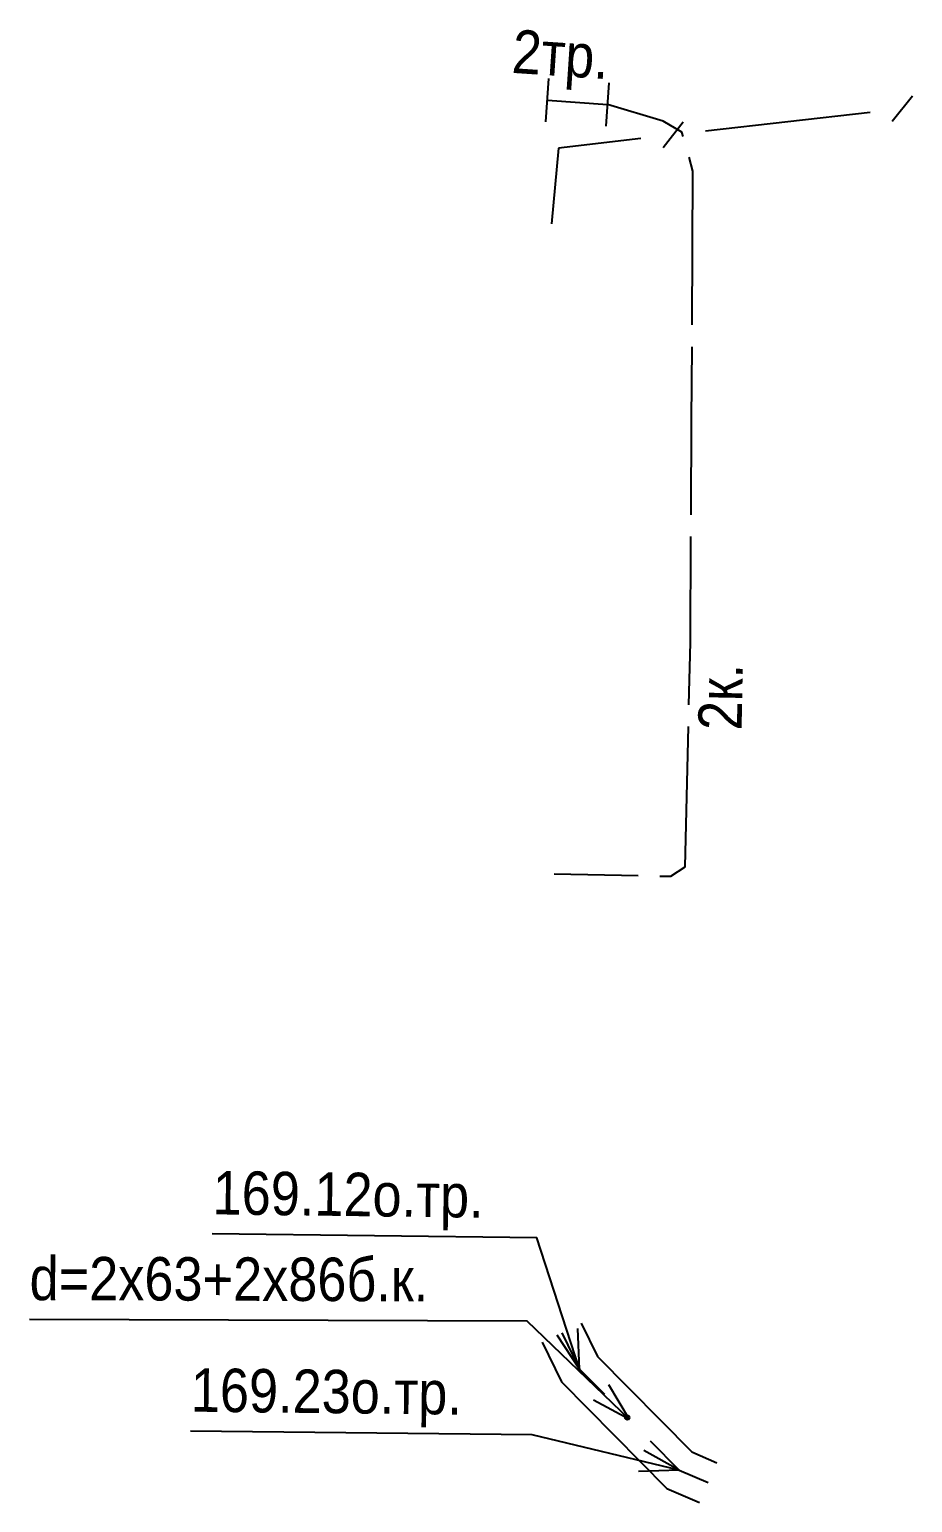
# Model space of a CAD drawing. Header units: metres. Extents: x -3947 to -3704, y 4976 to 6609.
# Drawn here: x -3931.31 to -3910.98, y 6344.07 to 6377.99 of the extents above; entities that cross this region are included whole.
import ezdxf
from ezdxf.enums import TextEntityAlignment as Align

# ---------------------------------------------------------------- set-up
doc = ezdxf.new("R2010")
doc.units = ezdxf.units.M
doc.header["$MEASUREMENT"] = 0
for name, color, linetype, lineweight in [('Кабель связи', 7, 'Continuous', 25), ('Кабель электрический', 7, 'Continuous', 25), ('Теплосеть', 7, 'Continuous', 25)]:
    doc.layers.add(name, color=color, linetype=linetype, lineweight=lineweight)
doc.styles.add('Style-RUSSIAN_1251', font='RUSSIAN_1251.shx')

msp = doc.modelspace()

# ---------------------------------------------------------------- linework, layer by layer
at = {"layer": 'Кабель связи', "linetype": 'Continuous'}
for p, q in [((-3910.981, 6376.46), (-3911.447, 6375.873)), ((-3911.959, 6376.082), (-3915.746, 6375.648)), ((-3916.258, 6375.856), (-3916.724, 6375.27)), ((-3919.13, 6375.261), (-3919.296, 6373.519)), ((-3917.236, 6375.478), (-3919.13, 6375.261))]:
    msp.add_line(p, q, dxfattribs=at)
at = {"layer": 'Кабель электрический', "linetype": 'Continuous'}
for p, q in [((-3919.421, 6375.862), (-3919.355, 6376.86)), ((-3918.034, 6375.769), (-3917.968, 6376.767)), ((-3919.234, 6358.549), (-3917.297, 6358.506))]:
    msp.add_line(p, q, dxfattribs=at)
at = {"layer": 'Кабель электрический', "linetype": 'Continuous', "flags": 128}
for points in [[(-3919.388, 6376.361), (-3918.001, 6376.268)], [(-3916.264, 6375.53), (-3916.292, 6375.627), (-3916.719, 6375.884), (-3918.001, 6376.268)], [(-3916.055, 6371.187), (-3916.036, 6374.73), (-3916.127, 6375.049)], [(-3916.079, 6366.812), (-3916.067, 6369.003), (-3916.058, 6370.687)], [(-3916.129, 6362.437), (-3916.096, 6363.873), (-3916.082, 6366.312)], [(-3916.797, 6358.495), (-3916.548, 6358.489), (-3916.217, 6358.71), (-3916.141, 6361.937)]]:
    msp.add_lwpolyline(points, dxfattribs=at)
at = {"layer": 'Теплосеть', "linetype": 'Continuous'}
for p, q in [((-3918.647, 6347.139), (-3919.163, 6347.917)), ((-3918.647, 6347.139), (-3918.688, 6348.072)), ((-3917.5, 6345.976), (-3917.975, 6346.78)), ((-3917.5, 6345.976), (-3918.322, 6346.42)), ((-3916.353, 6344.813), (-3917.17, 6345.265)), ((-3916.353, 6344.813), (-3917.286, 6344.779))]:
    msp.add_line(p, q, dxfattribs=at)
at = {"layer": 'Теплосеть', "linetype": 'Continuous', "flags": 128}
for points in [[(-3918.647, 6347.139), (-3919.63, 6350.16), (-3927.104, 6350.255)], [(-3917.5, 6345.976), (-3919.852, 6348.242), (-3931.31, 6348.278)], [(-3918.609, 6348.197), (-3918.234, 6347.432), (-3916.065, 6345.233), (-3915.488, 6344.984)], [(-3919.507, 6347.757), (-3919.06, 6346.846), (-3916.641, 6344.393), (-3915.886, 6344.066)], [(-3919.058, 6347.977), (-3918.647, 6347.139), (-3918.074, 6346.558)], [(-3916.353, 6344.813), (-3919.741, 6345.623), (-3927.605, 6345.709)], [(-3917.02, 6345.49), (-3916.353, 6344.813), (-3915.687, 6344.525)]]:
    msp.add_lwpolyline(points, dxfattribs=at)
at = {"layer": 'Теплосеть', "linetype": 'Continuous'}
msp.add_circle((-3917.547, 6346.024), 0.05, dxfattribs=at)

# ---------------------------------------------------------------- texts
at = {"layer": 'Кабель электрический', "linetype": 'Continuous', "style": 'Style-RUSSIAN_1251', "width": 0.899998}
for s, rotation, p in [('2тр.', 356.1845, (-3920.223, 6376.995)), ('2к.', 88.8864, (-3914.917, 6361.846))]:
    msp.add_text(s, height=1, rotation=rotation, dxfattribs=at).set_placement(p)
at = {"layer": 'Теплосеть', "linetype": 'Continuous', "style": 'Style-RUSSIAN_1251', "width": 0.899998}
for s, rotation, p in [('169.12о.тр.', 359.2744, (-3927.086, 6351.704)), ('d=2x63+2x86б.к.', 359.818, (-3931.306, 6349.728)), ('169.23о.тр.', 359.3735, (-3927.589, 6347.159))]:
    msp.add_text(s, height=1, rotation=rotation, dxfattribs=at).set_placement(p, align=Align.TOP_LEFT)

doc.saveas('drawing.dxf')
